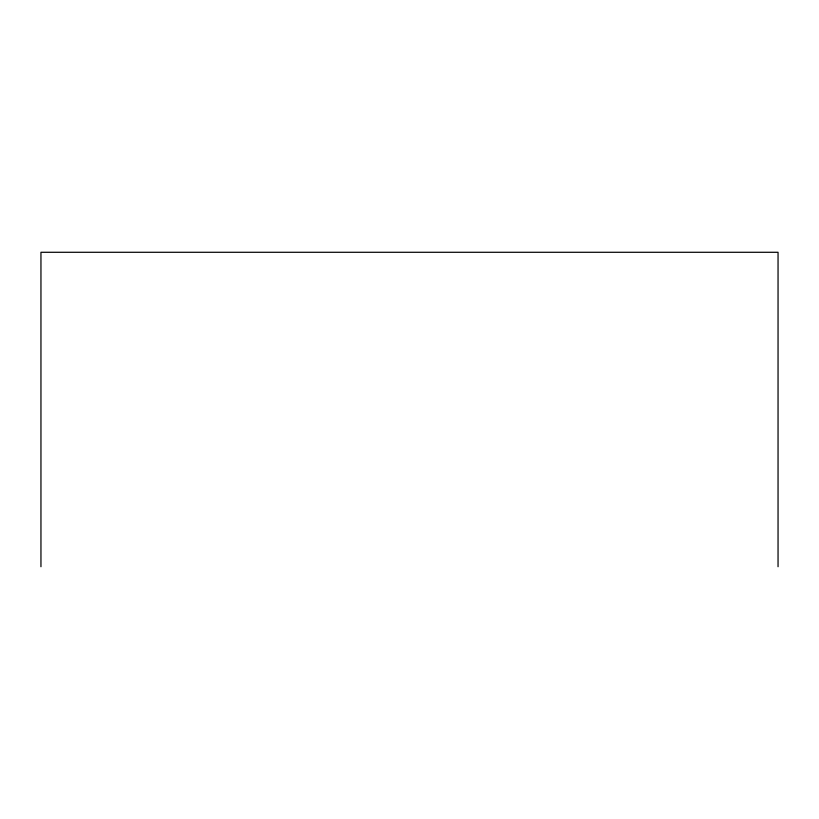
<?xml version="1.0" encoding="UTF-8"?>
<svg xmlns="http://www.w3.org/2000/svg" width="819" height="819" viewBox="0 0 819 819"><rect width="100%" height="100%" fill="white"/><g stroke="black" fill="none" stroke-linecap="round" stroke-linejoin="round"><path stroke-width="1.23" d="M778.05 566.717L778.05 252.283L40.95 252.283L40.95 566.717"/></g></svg>
